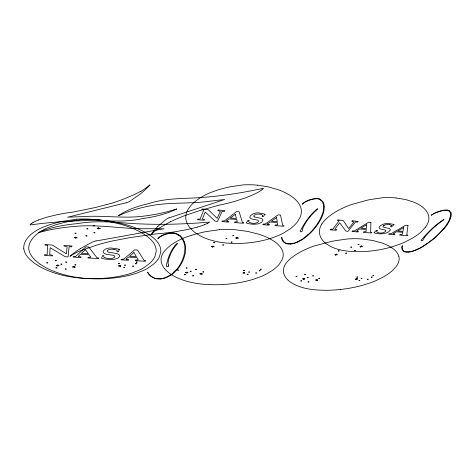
<?xml version="1.0" encoding="UTF-8"?>
<svg xmlns="http://www.w3.org/2000/svg" width="475" height="475" viewBox="0 0 475 475"><rect width="100%" height="100%" fill="white"/><g stroke="black" fill="none" stroke-linecap="round" stroke-linejoin="round"><path stroke-width="0.71" d="M324.241 206.874L324.229 207.563A87.394 44.133 -4 0 1 321.438 218.078C317.401 225.952 311.564 232.875 304.428 238.118A29.106 13.864 -5.9 0 1 297.599 242.06M450.656 215.122L449.113 220.406M323.487 209.808L323.707 206.702L323.285 204.054M450.686 217.71L450.466 218.346M119.397 249.375L118.441 251.774L116.998 251.673L117.2 250.473A7.125 3.206 1.2 0 0 114.048 249.351M402.218 245.753C400.609 248.639 402.996 252.225 406.208 252.166A5.338 2.25 -10.5 0 0 406.903 252.213L408.084 252.183M321.807 224.004C319.598 227.377 318.695 231.723 320.019 235.6A60.562 27.983 -10.2 0 0 325.666 243.307C334.738 250.283 346.726 251.513 357.794 251.708A58.9 27.33 -10 0 0 371.011 251.002A56.935 26.357 -10 0 0 392.813 246.602L400.134 244.091A52.428 24.136 -10 0 0 405.513 241.811L412.591 238.076A57.071 26.416 -9.9 0 0 421.283 231.723L425.457 227.181M264.979 214.296L263.293 216.665L262.075 216.553L262.669 215.365A6.294 3.141 -5 0 0 260.318 214.237L258.643 214.112A6.982 3.479 -5 0 0 256.346 214.267A5.16 2.577 -5 0 0 254.784 214.89L254.125 215.377A2.963 1.484 -5 0 0 254.303 216.927M391.447 225.661L390.533 226.753L391.62 226.854L393.9 224.669M31.154 223.63L29.978 224.978C50.534 222.181 71.274 220.59 92.031 220.608L93.1 220.572C109.79 220.709 126.855 222.348 143.248 218.447A82.436 44.757 2.5 0 0 176.724 208.994M176.409 269.533L171.772 274.123L167.402 276.634M261.957 189.899L263.53 188.272C242.79 192.779 221.754 196.086 200.569 197.553L199.488 197.671C182.584 198.74 165.092 198.111 148.865 203.591A69.849 33.381 -1.2 0 0 118.518 215.62M157.902 226.379L165.799 219.557A18.834 9.262 -1.4 0 1 168.999 217.782M307.883 234.739L302.225 239.293L297.51 241.775M383.586 225.684L384.34 225.239M261.868 189.846L259.837 191.235A49.97 27.787 -3.3 0 1 253.816 194.423L245.557 197.849L235.505 201.133A134.152 81.017 0 0 1 218.631 205.277L197.416 211.31L183.308 216.161A117.064 52.351 -4.6 0 0 170.596 221.706M31.261 223.678L32.977 222.555M427.168 243.473L420.553 247.707L415.435 250.022A10.04 4.263 -10.6 0 1 409.824 251.714M207.349 223.547L209.582 222.092C185.85 224.129 161.987 224.918 138.183 223.808L136.948 223.796C117.325 222.686 97.357 220.002 77.853 223.606A79.847 35.037 1.6 0 0 38.594 232.483M80.501 248.526L91.776 242.369A21.464 9.726 1.4 0 1 95.998 240.902M140.938 191.211L134.449 194.536L125.311 198.425A182.59 104.375 10.4 0 1 110.907 203.46L95.612 207.45L73.435 212.022A103.123 45.535 1.3 0 0 56.204 214.902L46.253 217.348L38.386 220.002M306.339 201.192L307.022 200.854A18.234 9.126 -8 0 1 309.314 199.898L314.402 198.562L318.333 198.562A7.487 3.8 -7.9 0 1 320.103 199.162L322.721 201.412M170.572 221.694L157.706 228.914A69.956 32.484 -3 0 0 151.115 234.597A124.117 56.893 -5.3 0 1 157.89 226.373M207.272 223.482L204.642 224.639M435.937 212.527L436.662 212.218A17.789 7.915 -12.6 0 1 439.06 211.328L444.143 210.092L447.753 210.081M169.047 217.811L172.223 216.79A69.772 37.383 1.5 0 0 173.518 216.392L224.681 199.488L208.953 201.305C188.747 204.149 168.126 201.828 148.117 206.257A92.482 42.797 -1.7 0 0 125.341 212.842L118.578 215.644M126.19 202.819L122.669 203.662A61.999 29.765 0 0 0 121.244 203.977L67.634 217.212L83.606 216.558C103.966 215.234 124.373 218.821 144.661 216.006A119.32 67.812 3.6 0 0 168.94 211.262L176.67 208.97M197.149 227.157L187.12 229.621L175.174 231.747A154.369 88.356 2.6 0 1 155.42 233.955L130.013 237.607L112.646 240.932A128.624 52.505 -1.6 0 0 96.472 245.165L79.426 251.144A78.286 33.274 -0.2 0 0 69.991 256.292A135.322 56.762 -2.3 0 1 80.483 248.526M96.045 240.938L99.976 240.261A81.575 40.791 4.2 0 0 101.567 240.006L163.994 228.76L146.163 228.713C122.74 229.122 99.513 224.182 76.095 226.314A105.331 44.591 1.2 0 0 47.512 230.393L38.659 232.513M161.91 278.475L156.976 278.611A6.971 2.975 -1 0 1 155.634 278.326M409.818 251.708L405.733 251.803A6.092 2.577 -10.6 0 1 404.825 251.536M76.273 219.29L62.795 221.273A88.415 39.003 1.3 0 0 58.9 222.128L50.427 224.438L42.857 227.228A64.172 28.838 2.1 0 0 37.798 229.716L34.075 232.037A69.884 31.338 1.9 0 0 25.021 242.107A61.596 27.58 2.2 0 0 23.774 248.817M81.486 219.67L68.032 221.647A88.136 38.914 1.2 0 0 64.131 222.502L55.658 224.8L48.076 227.59A63.959 28.779 1.9 0 0 42.999 230.066L39.259 232.382A69.653 31.267 1.7 0 0 30.103 242.422A61.382 27.52 2 0 0 28.773 249.12C29.48 254.327 33.119 258.531 37.014 261.79A71.707 32.454 1.7 0 0 50.902 270.091C65.663 276.551 81.926 278.873 97.945 278.873A69.973 31.617 2 0 0 113.614 278.017A67.593 30.471 1.9 0 0 136.729 273.137L143.634 270.388A62.094 27.888 1.7 0 0 148.354 267.894L153.947 263.815A67.794 30.507 1.9 0 0 159.374 256.874L160.74 251.904A59.618 26.873 1.6 0 0 155.747 240.029C150.48 234.727 143.699 231.272 136.871 228.422A77.027 34.158 2 0 0 125.424 224.509L112.64 221.552L99.073 219.777M219.45 229.692L206.447 231.539A82.074 35.987 -3.8 0 0 202.588 232.34L194.049 234.484L186.17 237.072A59.256 26.648 -3.3 0 0 180.696 239.376L176.492 241.526A64.63 28.933 -3.5 0 0 164.766 250.848A56.834 25.508 -3.2 0 0 161.328 257.064C160.283 261.28 161.975 265.673 164.736 268.856M160.17 278.997L158.751 279.033A6.104 2.601 -1 0 1 157.86 278.991C153.657 278.635 149.073 276.343 147.6 272.157A50.873 22.438 -2.4 0 0 150.712 275.648M290.32 244.091L289.055 244.114A5.504 2.547 -6.3 0 1 288.289 244.067C284.774 243.889 281.253 240.867 281.657 237.144A46.218 21.69 -8 0 0 283.171 240.659L283.456 241.14M93.913 219.402L107.54 221.184L120.407 224.147A77.288 34.23 2.2 0 1 131.937 228.071C138.825 230.933 145.671 234.395 151.002 239.715A59.814 26.933 1.8 0 1 156.162 251.619L154.862 256.607A68.026 30.572 2.1 0 1 149.506 263.566L143.949 267.651A62.302 27.954 1.9 0 1 139.246 270.15L132.347 272.905A67.824 30.537 2.1 0 1 109.238 277.792A70.211 31.688 2.1 0 1 93.533 278.653C77.431 278.653 61.091 276.308 46.247 269.848A71.951 32.532 1.9 0 1 32.217 261.523C28.292 258.263 24.51 254.078 23.821 248.817M257.741 185.179L268.862 186.996L278.908 189.958A67.575 33.648 -3.9 0 1 287.488 193.848C292.416 196.644 297.243 200.218 299.909 205.354A52.476 26.333 -4.6 0 1 300.194 217.099L297.291 222.015A59.512 29.943 -4.3 0 1 290.136 228.867L283.807 232.893A54.619 27.366 -4.4 0 1 278.795 235.345L271.759 238.034A59.351 29.889 -4.3 0 1 249.725 242.737A61.406 31.006 -4.3 0 1 235.653 243.467C222.579 243.319 208.976 241.324 197.671 234.329A63.056 31.783 -4.6 0 1 188.646 225.975C186.129 222.377 184.929 217.681 186.224 213.394A53.847 27.045 -4.1 0 1 189.846 206.827A61.275 30.679 -4.4 0 1 201.465 197.06L205.55 194.821A56.157 28.245 -4.3 0 1 210.847 192.44L218.411 189.78L226.563 187.595A77.906 38.22 -4.7 0 1 230.244 186.788L242.577 184.959A45.178 23.085 -4.3 0 1 257.723 185.214M396.215 197.968L405.852 199.601L414.158 202.285A64.701 29.771 -9.5 0 1 420.85 205.829C424.519 208.329 427.957 211.832 428.765 216.362A50.409 23.204 -10.1 0 1 425.457 227.181M114.018 249.387L112.082 249.238A7.903 3.557 1.2 0 0 109.517 249.411A5.837 2.636 1.2 0 0 107.979 250.052L107.433 250.551A3.355 1.514 1.3 0 0 108.27 252.118L116.541 253.525A6.703 2.987 1.1 0 1 119.118 254.796L119.225 254.903A5.207 2.328 1 0 1 119.51 255.301L119.617 256.197L119.118 257.082A8.989 4.008 1.2 0 1 114.451 259.231L110.479 259.534L105.42 259.107A18.673 8.431 1.2 0 1 102.273 258.459L101.555 258.263L102.481 255.663L103.918 255.752A5.926 2.636 1.2 0 0 103.716 256.411L103.912 257.076A3.129 1.389 1.3 0 0 104.144 257.343C107.302 258.614 111.655 259.51 114.564 257.302A5.552 2.47 1.2 0 0 114.843 256.702L114.16 255.58A2.719 1.211 1.1 0 0 113.899 255.461L110.521 254.861A13.502 6.139 1.2 0 1 109.357 254.707C97.037 253.674 105.575 246.157 113.567 248.395A16.008 7.149 1.1 0 1 118.418 249.114M389.583 224.657L388.134 224.515A6.721 3.064 -10.3 0 0 385.973 224.657A4.97 2.268 -10.4 0 0 384.34 225.233M118.418 249.114L119.522 249.393M265.08 214.32L264.213 214.035A14.161 7.006 -4.9 0 0 260.241 213.287C254.956 210.852 243.645 218.203 254.333 219.498A11.928 5.997 -5.1 0 0 255.289 219.658L258.026 220.275A2.405 1.188 -4.9 0 1 258.216 220.394L258.412 221.51A4.91 2.422 -4.8 0 1 257.955 222.104C255.39 223.998 251.465 223.63 248.841 222.068A2.761 1.366 -4.7 0 1 248.734 221.801L248.793 221.142A5.243 2.589 -4.8 0 1 249.209 220.489L247.986 220.388L246.246 222.959L246.804 223.161A16.494 8.247 -5 0 0 249.328 223.826L253.591 224.289L257.171 224.01A7.944 3.937 -4.9 0 0 261.998 221.914L262.984 220.157A4.607 2.28 -5 0 0 262.871 219.765L262.817 219.658A5.932 2.927 -4.9 0 0 261.012 218.387L254.315 216.921M393.989 224.693L393.276 224.432A13.627 6.181 -10.2 0 0 389.85 223.755C386.122 221.712 372.869 227.828 382.494 229.484A11.489 5.267 -10.5 0 0 383.325 229.633L385.652 230.197A2.316 1.045 -10.2 0 1 385.789 230.304L385.629 231.337A4.72 2.138 -10.1 0 1 385.023 231.883C382.613 233.397 378.961 233.546 376.639 231.871A2.654 1.205 -10 0 1 376.628 231.622L376.889 231.016A5.041 2.286 -10.1 0 1 377.471 230.411L376.378 230.322L373.973 232.703L374.431 232.881A15.877 7.262 -10.4 0 0 376.538 233.492L380.321 233.914L383.705 233.647A7.648 3.467 -10.2 0 0 388.799 231.705L390.254 230.078A4.441 2.007 -10.3 0 0 390.272 229.716L390.254 229.615A5.706 2.583 -10.2 0 0 388.983 228.445L383.277 227.109A2.85 1.306 -10.4 0 1 383.61 225.69M449.213 210.621L450.929 212.693M178.042 234.917L175.667 233.736L173.078 233.183A6.971 3.319 -1.1 0 0 171.487 233.183L166.09 234.098L160.793 236.443A22.836 10.705 -1.4 0 0 158.834 237.874L157.842 238.86A19.107 8.989 -1.3 0 1 161.423 235.748L162.088 235.404A20.271 9.524 -1.3 0 1 164.326 234.412L169.634 233.011L174.135 232.982A8.348 3.972 -1 0 1 176.397 233.575L180.28 235.849M150.694 275.654L151.228 276.123A15.087 6.484 -1.2 0 0 155.491 278.403M321.088 200.486L319.414 199.31L317.342 198.752A6.252 3.177 -7.9 0 0 315.958 198.74L310.953 199.601L305.544 201.863A20.556 10.254 -8 0 0 303.347 203.258L302.147 204.214A17.177 8.609 -7.9 0 1 306.327 201.186M449.706 211.844L448.519 210.769L446.785 210.265A6.098 2.749 -12.7 0 0 445.514 210.253L440.657 211.054L434.999 213.144A20.063 8.894 -12.6 0 0 432.559 214.433L431.163 215.312A16.762 7.463 -12.6 0 1 435.925 212.521M181.961 238.527L183.481 241.205L184.442 244.346M184.152 241.371L184.407 242.072A99.827 44.953 2.2 0 1 185.327 252.718C183.861 260.502 179.817 267.734 173.814 272.929A32.496 14.161 -0.4 0 1 167.616 276.913M398.816 256.233C397.444 251.673 393.425 248.579 389.464 246.293A68.056 28.607 -7.6 0 0 382.007 242.98L372.875 240.498L362.407 239.026A45.6 19.588 -8.1 0 0 347.587 238.961L335.017 240.736A78.672 32.401 -8 0 0 331.212 241.478L314.587 245.89A56.644 23.976 -7.9 0 0 308.798 248.033L304.238 250.034A61.839 26.024 -8 0 0 290.415 258.709A54.287 22.972 -7.8 0 0 285.22 264.498C283.219 267.769 282.75 272.015 284.525 275.488A63.674 26.95 -8.1 0 0 291.329 282.696C301.714 289.174 314.402 290.195 326.355 290.284A61.952 26.315 -8 0 0 340.338 289.495M402.652 249.458L402.515 249.013M219.45 229.651A47.714 21.814 -3.4 0 1 235.564 229.793L247.493 231.367L258.317 234.08A71.303 31.7 -3.1 0 1 267.621 237.672C272.852 240.225 278.13 243.408 281.354 248.401A55.349 24.843 -3.6 0 1 282.233 259.439L279.401 264.076A62.807 28.251 -3.3 0 1 272.187 270.566L265.709 274.39A57.612 25.81 -3.5 0 1 260.543 276.729L253.264 279.312A62.635 28.209 -3.4 0 1 230.28 283.919A64.814 29.266 -3.4 0 1 215.484 284.745C201.62 284.715 187.298 283.035 174.824 276.587A66.53 30.002 -3.6 0 1 164.748 268.856M32.941 222.543A45.79 21.054 3.2 0 1 38.41 220.02M140.968 191.229A92.732 51.443 5.7 0 0 149.969 184.882A185.315 101.133 10.4 0 1 140.048 194.186L129.96 201.186A20.912 10.901 2.5 0 1 126.237 202.855M204.666 224.657A55.913 29.011 -0.6 0 1 197.131 227.139M76.249 219.248A51.751 23.637 2.3 0 1 93.902 219.438M340.338 289.489A59.88 25.371 -8 0 0 363.12 285.142L370.684 282.708A55.118 23.216 -8 0 0 376.212 280.505L383.42 276.919A60.028 25.418 -7.9 0 0 392.13 270.845L396.197 266.511A52.992 22.331 -8.1 0 0 398.822 256.233M81.468 219.628A51.567 23.584 2.1 0 1 99.067 219.812M167.39 276.628A11.495 4.928 -1 0 1 161.916 278.481M176.54 269.551A143.129 63.466 3.8 0 0 184.532 252.011A117.634 52.755 2.9 0 0 184.52 244.34M178.095 234.899A28.987 13.532 -0.4 0 1 181.931 238.533M180.417 235.814A41.123 19.083 0.1 0 1 184.051 241.383M167.503 276.883A12.427 5.326 -0.9 0 1 160.206 279.057M286.413 243.455A13.615 6.347 -6.6 0 1 283.516 241.128M286.556 243.384A6.282 2.915 -6.3 0 0 287.636 243.681L292.03 243.58A10.349 4.827 -6.3 0 0 297.498 241.775M307.99 234.757A123.476 62.819 -2.2 0 0 320.975 217.378A102.321 51.959 -3.3 0 0 323.558 209.802M321.136 200.474A25.893 13.045 -7 0 1 323.255 204.06M322.852 201.382A36.628 18.454 -6.5 0 1 324.146 206.88M297.51 242.03A11.192 5.219 -6.3 0 1 290.332 244.15M402.533 249.013A45.149 18.964 -12 0 1 402.248 245.735M404.664 251.602A13.223 5.593 -10.8 0 1 402.711 249.446M427.262 243.491A117.07 55.812 -8.5 0 0 444.517 227.394A97.583 45.968 -9.3 0 0 449.178 220.406M449.754 211.832A25.157 11.353 -12 0 1 450.627 215.127M447.765 210.075A7.303 3.289 -12.7 0 1 449.202 210.627M451.06 212.663A35.506 16.097 -11.6 0 1 450.597 217.716M450.502 218.34A83.683 38.944 -9.8 0 1 444.731 228.042L434.548 238.319L422.952 246.614A28.173 12.225 -10.6 0 1 415.435 250.283M415.358 250.254A10.854 4.607 -10.6 0 1 408.072 252.243M389.631 224.627A6.056 2.767 -10.3 0 1 391.406 225.672M396.186 198.004A43.338 20.312 -10.2 0 0 382.405 197.766L370.53 199.506A74.902 33.761 -9.9 0 0 366.914 200.254L351.001 204.719A53.859 24.914 -9.9 0 0 345.402 206.916L340.955 208.97A58.823 27.057 -10 0 0 327.204 217.954A51.603 23.887 -9.8 0 0 321.777 224.004M46.687 262.829L47.785 262.901L46.693 262.812M222.686 245.017L223.743 244.975L222.692 244.999M57.908 264.955L57.902 265.483L59.042 265.614L57.635 266.095L57.422 265.668L56.145 265.501L57.416 265.43L57.908 264.955M77.039 237.809L75.709 237.785L75.478 238.337L75.204 237.803L74.159 237.577L75.216 237.524L75.531 236.912L75.816 237.553L77.039 237.809M185.428 272.519L186.55 272.674L186.598 273.072L188.058 272.62L187.049 272.507L187.085 271.92L186.622 272.454L185.428 272.519M225.963 238.498L227.038 238.456L225.969 238.48M338.135 250.972L339.144 250.865L338.135 250.972M370.892 222.401L370.637 232.227L371.86 232.364L371.343 232.976L363.256 232.352L363.755 231.729L366.059 231.663L366.272 229.461L359.563 228.968L356.529 231.076L358.411 231.331L357.901 231.948L352.017 231.485L352.468 230.939L354.534 230.85L368.677 222.217L370.892 222.401M55.171 260.627L56.264 260.698L55.171 260.627M47.506 245.326L47.179 254.748L44.466 254.754L44.478 255.431L52.488 255.912L52.535 255.206L49.703 254.648L50.083 247.665L65.253 256.72L68.062 256.957L69.124 246.721L71.844 246.804L71.933 245.997L63.965 245.415L64.083 246.08L67.118 246.757L66.417 253.905L52.428 245.112L45.083 244.488L45.054 245.148L47.506 245.326M55.878 267.829L56.953 267.894L55.878 267.829M231.123 242.137L232.186 242.09L231.129 242.102M232.845 235.642L233.926 235.6L232.845 235.624M78.464 256.221L78.446 256.619L81.017 256.88L80.922 257.557L73.198 257.094L73.281 256.5L75.768 256.387L85.827 246.852L88.742 247.036L96.995 257.771L98.634 257.913L98.527 258.584L87.94 257.961L88.012 257.278L90.82 257.195L89.169 254.796L80.376 254.297L78.464 256.221M97.167 228.22L98.212 228.457L98.456 229.015L98.723 228.439L100.296 228.422L98.847 228.196L98.598 227.525L98.242 228.166L97.167 228.22M345.693 253.223L346.697 253.116L345.699 253.211M177.614 270.079L178.618 270.067L177.626 270.049M60.871 264.118L61.952 264.189L60.871 264.118M118.501 263.625L119.552 263.661L118.513 263.589M366.563 224.746L366.35 228.57L360.935 228.137L366.563 224.746M350.782 247.172L351.803 247.059L350.787 247.137M74.171 266.398L74.142 266.92L75.27 267.045L73.934 267.526L73.661 267.098L72.42 266.98L74.171 266.398M65.259 269.046L66.322 269.111L65.271 269.01M65.704 262.087L66.785 262.152L65.71 262.052M123.797 267.544L124.83 267.562L123.803 267.526M124.569 265.109L125.608 265.127L124.569 265.092M199.928 273.832L201.032 273.986L201.067 274.378L202.528 273.933L201.537 273.814L201.596 273.238L201.115 273.766L199.928 273.832M296.02 276.634L296.964 276.563L296.02 276.634M184.377 274.722L185.369 274.704L184.377 274.722M354.386 250.533L355.395 250.408L354.386 250.533M186.17 268.019L187.174 268.001L186.176 268.001M358.019 244.512L359.047 244.388L358.019 244.512M75.02 233.201L76.184 233.29L75.032 233.166M243.538 270.702L244.518 270.661L243.544 270.691M302.795 228.855L302.094 231.444L300.913 231.871L300.069 231.396C304.374 222.912 309.92 214.801 317.383 208.709L317.793 208.964C311.475 214.255 306.209 220.845 302.7 228.309L302.795 228.855M300.77 280.968L301.702 280.891L300.77 280.968M190.243 271.255L191.235 271.243L190.243 271.243M74.884 264.89L75.953 264.937L74.896 264.854M132.614 266.16L133.647 266.178L132.62 266.125M356.826 277.115L357.758 277.008L356.832 277.103M168.649 265.187L168.548 266.291L168.079 266.653L166.238 266.261C167.728 257.919 170.911 249.47 177.044 243.289L177.608 243.544C172.49 248.888 169.005 255.811 168.007 263.15L168.649 265.187M304.6 274.692L305.55 274.621L304.6 274.681M192.618 275.838L193.598 275.827L192.618 275.838M247.131 274.348L248.092 274.307L247.131 274.348M135.446 263.75L136.485 263.767L135.446 263.75M248.645 272.08L249.612 272.038L248.657 272.05M358.993 280.523L359.913 280.416L358.999 280.511M136.177 262.099L137.222 262.123L136.188 262.069M195.379 269.355L196.377 269.343L195.379 269.355M307.313 277.715L308.251 277.632L307.319 277.703M361.119 278.397L362.045 278.297L361.125 278.368M308.032 282.002L308.958 281.913L308.032 282.002M355.543 279.359L357.319 279.383L356.761 279.015L357.443 278.57L355.769 278.766L356.078 279.074L355.543 279.359M85.832 235.867L86.984 235.938L85.832 235.867M86.848 228.813L88.012 228.885L86.848 228.79M312.681 275.933L313.625 275.862L312.687 275.916M255.722 273.048L256.69 273L255.734 273.012M202.89 271.949L203.876 271.938L202.896 271.938M367.371 279.288L368.297 279.193L367.383 279.264M93.231 225.732L94.4 225.803L93.237 225.708M259.136 270.792L260.104 270.732L259.136 270.792M407.978 225.358L406.778 234.953L407.96 235.083L407.396 235.689L399.564 235.083L400.11 234.472L402.367 234.407L402.788 232.257L396.287 231.776L393.122 233.837L394.933 234.086L394.375 234.692L388.681 234.24L389.173 233.712L391.198 233.617L405.834 225.186L407.978 225.358M93.896 232.768L95.048 232.833L93.907 232.726M260.353 269.26L261.327 269.2L260.359 269.242M371.242 277.18L372.168 277.079L371.242 277.18M318.796 278.344L319.728 278.261L318.802 278.32M372.851 275.738L373.783 275.631L372.857 275.726M213.655 242.559L214.718 242.547L213.667 242.523M424.347 237.53L422.827 240.433L421.61 240.831L420.981 240.392C427.607 232.459 435.088 225.067 443.822 219.414L444.125 219.646C436.679 224.562 429.923 230.559 424.347 237.53M403.53 227.65L402.948 231.384L397.712 230.963L403.53 227.65M126.35 258.982L126.285 259.368L128.743 259.623L128.565 260.282L121.125 259.837L121.285 259.255L123.714 259.142L134.68 249.856L137.495 250.028L144.145 260.484L145.718 260.621L145.528 261.274L135.327 260.674L135.482 260.009L138.219 259.92L136.919 257.587L128.452 257.106L126.35 258.982M212.295 246.774L212.367 247.267L212.764 246.757L214.195 246.739L212.937 246.543L212.895 245.949L212.402 246.519L211.399 246.608L212.295 246.774M218.126 210.003L217.995 210.657L220.388 211.345L217.17 218.393L208.216 209.618L202.065 208.958L201.804 209.606L203.864 209.796L200.112 219.082L197.743 219.064L197.505 219.735L204.303 220.275L204.6 219.575L202.344 218.999L205.242 212.111L215.127 221.166L217.491 221.421L222.146 211.322L224.473 211.422L224.847 210.627L218.126 210.003M303.448 279.015L303.365 279.389L304.867 278.967L303.964 278.861L304.19 278.314L302.462 278.878L303.448 279.015M236.532 238.094L236.574 238.61L237.007 238.076L238.456 238.058L237.197 237.85L237.197 237.233L236.657 237.827L235.636 237.916L236.532 238.094M316.427 280.22L316.332 280.588L317.834 280.173L316.95 280.066L317.187 279.526L315.453 280.084L316.427 280.22M336.377 254.072L336.223 254.624L337.321 254.802L335.997 254.826L335.469 255.301L335.558 254.838L334.786 254.683L336.377 254.072M361.54 245.943L361.35 246.519L362.443 246.709L361.101 246.727L360.537 247.22L360.662 246.745L359.89 246.578L361.54 245.943M226.83 220.768L226.67 221.16L228.813 221.439L228.487 222.11L221.914 221.593L222.211 221.006L224.42 220.911L236.627 211.571L239.103 211.773L242.44 222.437L243.817 222.591L243.485 223.256L234.466 222.561L234.775 221.884L237.257 221.819L236.681 219.432L229.193 218.88L226.83 220.768M267.663 223.862L267.467 224.242L269.527 224.515L269.141 225.168L262.788 224.669L263.138 224.093L265.299 223.998L278.148 214.884L280.541 215.074L282.708 225.482L284.038 225.625L283.64 226.278L274.918 225.607L275.292 224.942L277.715 224.877L277.4 222.549L270.162 222.015L267.663 223.862M352.177 220.816L351.844 221.415L353.827 222.045L348.656 228.54L343.193 220.489L337.755 219.889L337.309 220.483L339.144 220.655L332.755 229.217L330.588 229.205L330.155 229.823L336.235 230.304L336.733 229.657L334.833 229.134L339.678 222.787L345.907 231.105L347.997 231.337L355.448 222.021L357.556 222.11L358.15 221.38L352.177 220.816M120.407 265.353L119.973 265.869L120.858 266.327L119.647 266.012L118.893 266.368L119.219 265.935L118.566 265.608L120.407 265.353M85.405 249.636L81.362 253.377L88.481 253.816L85.405 249.636M244.738 272.288L244.162 272.763L244.898 273.155L243.817 272.899L242.998 273.232L243.449 272.828L242.998 272.496L244.738 272.288M133.92 252.569L129.521 256.215L136.378 256.637L133.92 252.569M235.256 214.314L230.387 217.977L236.431 218.464L235.256 214.314M276.533 217.556L271.409 221.136L277.257 221.605L276.533 217.556"/></g></svg>
